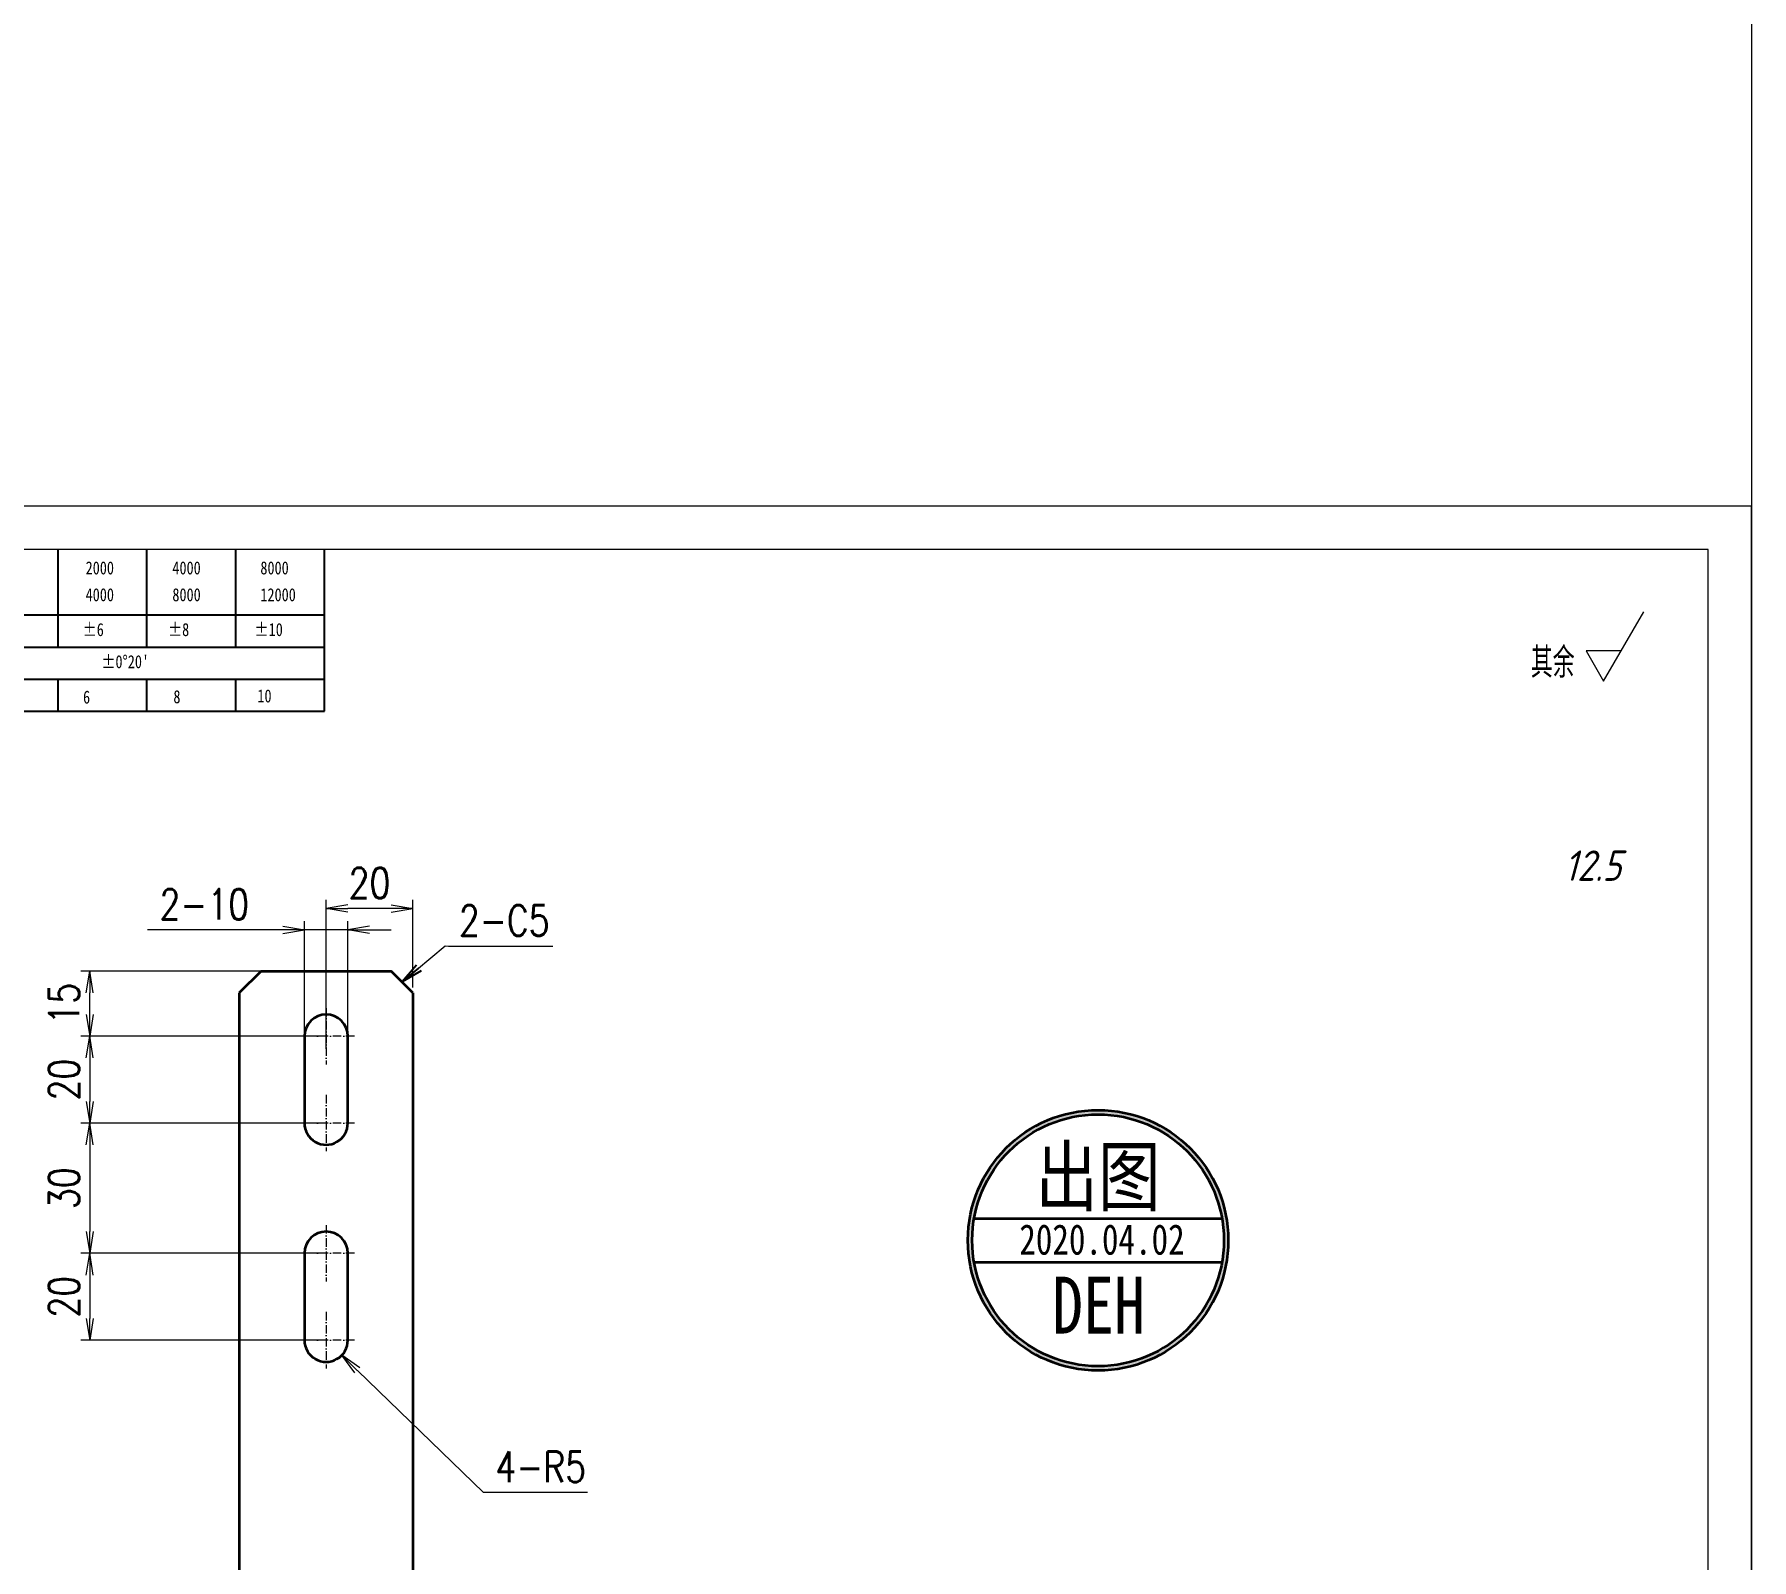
# Model space of a CAD drawing. Header units: millimetres. Extents: x 1333 to 190452, y -42879 to -5704.
# Drawn here: x 180240.6 to 180636.2, y -22482.7 to -22131.3 of the extents above; entities that cross this region are included whole.
import ezdxf
from ezdxf.enums import TextEntityAlignment as Align

# ---------------------------------------------------------------- set-up
doc = ezdxf.new("R2010")
doc.units = ezdxf.units.MM
doc.header["$LTSCALE"] = 0.5
doc.linetypes.add('DASHDOT', pattern=[18.5, 12, -3, 0.5, -3])
doc.linetypes.add('DOT2', pattern=[0.125, 0, -0.125])
for name, color, linetype, lineweight in [('印章专用-出图', 1, 'Continuous', 80), ('图框', 7, 'Continuous', 18), ('标注线', 3, 'Continuous', 18), ('粗实线', 7, 'Continuous', 35)]:
    doc.layers.add(name, color=color, linetype=linetype, lineweight=lineweight)
doc.layers.add('图\\M+19E79\\M+195B6\\M+18E9A', color=7, linetype='Continuous')
doc.layers.add('打印-禁用', color=7, linetype='Continuous', lineweight=15, plot=False)
doc.styles.add('DIM', font='romans.shx', dxfattribs={"width": 0.8, "bigfont": 'bigfont.shx'})
doc.styles.add('国标', font='simfang.ttf', dxfattribs={"width": 0.8})
doc.styles.add('机械长仿宋', font='gbenor.shx', dxfattribs={"height": 1, "bigfont": 'gbcbig.shx'})
doc.dimstyles.new('DEH 1-2$0', dxfattribs={"dimscale": 2, "dimtxt": 3.5, "dimasz": 2.5, "dimexe": 1, "dimexo": 0.625, "dimgap": 1.2, "dimtad": 1, "dimdsep": 46, "dimtxsty": 'DIM', "dimblk": 'OPEN', "dimcen": 0, "dimclrd": 8, "dimclre": 8, "dimclrt": 2, "dimazin": 2, "dimtfac": 0.5, "dimtmove": 0, "dimatfit": 3, "dimldrblk": 'OPEN', "dimfxl": 0, "dimtolj": 2, "dimlwd": 13, "dimlwe": 13, "dimarcsym": 0})
doc.dimstyles.new('DEH 1-2$4', dxfattribs={"dimscale": 2, "dimtxt": 3.5, "dimasz": 2.5, "dimexe": 1, "dimexo": 0.625, "dimgap": 1.2, "dimtad": 1, "dimtoh": 1, "dimdsep": 46, "dimtxsty": 'DIM', "dimblk": 'OPEN', "dimcen": 0, "dimclrd": 8, "dimclre": 8, "dimclrt": 2, "dimazin": 2, "dimtfac": 0.5, "dimtofl": 0, "dimtmove": 0, "dimatfit": 3, "dimldrblk": 'OPEN', "dimfxl": 0, "dimtolj": 2, "dimlwd": 18, "dimlwe": 18, "dimarcsym": 0})
doc.dimstyles.new('DEH 1-2$7', dxfattribs={"dimscale": 2, "dimtxt": 3.5, "dimasz": 2.5, "dimexe": 1, "dimexo": 0.625, "dimgap": 1.2, "dimtad": 1, "dimdsep": 46, "dimtxsty": 'DIM', "dimblk": 'OPEN', "dimcen": 0, "dimclrd": 8, "dimclre": 8, "dimclrt": 2, "dimazin": 2, "dimtfac": 0.5, "dimtmove": 0, "dimatfit": 3, "dimldrblk": 'OPEN', "dimfxl": 0, "dimtolj": 2, "dimlwd": 13, "dimlwe": 13, "dimarcsym": 0})

# ---------------------------------------------------------------- blocks, each defined once
blk = doc.blocks.new('GZDEH零件A3图框V01版')
at = {"layer": '图\\M+19E79\\M+195B6\\M+18E9A', "color": 9}
for p, q in [((3082.42, -1561.981), (3082.42, -1554.461)), ((3092.642, -1561.981), (3092.642, -1554.461)), ((3102.864, -1561.981), (3102.864, -1554.461)), ((3113.086, -1573.081), (3113.086, -1554.461)), ((2996.086, -1561.981), (3113.086, -1561.981)), ((3082.42, -1565.681), (3082.42, -1561.981)), ((3092.642, -1565.681), (3092.642, -1561.981)), ((3102.864, -1565.681), (3102.864, -1561.981)), ((2996.086, -1565.681), (3113.086, -1565.681)), ((2996.086, -1569.381), (3113.086, -1569.381)), ((3082.42, -1573.081), (3082.42, -1569.481)), ((3092.642, -1573.081), (3092.642, -1569.381)), ((3102.864, -1573.081), (3102.864, -1569.381)), ((2990.09, -1573.081), (3113.086, -1573.081))]:
    blk.add_line(p, q, dxfattribs=at)
at = {"layer": '图框', "linetype": 'Continuous'}
for p, q in [((3272.49, -1554.461), (2882.49, -1554.461)), ((3272.49, -1832.961), (3272.49, -1554.461))]:
    blk.add_line(p, q, dxfattribs=at)
at = {"layer": '打印-禁用', "linetype": 'Continuous'}
for p, q in [((2857.49, -1549.461), (2857.49, -1846.461)), ((3277.49, -1549.461), (2857.49, -1549.461)), ((3277.49, -1846.461), (3277.49, -1549.461))]:
    blk.add_line(p, q, dxfattribs=at)
at = {"layer": '图\\M+19E79\\M+195B6\\M+18E9A', "color": 9, "style": '国标', "width": 0.8}
for s, p in [('2000', (3085.573, -1557.313)), ('4000', (3095.567, -1557.313)), ('8000', (3105.704, -1557.313)), ('4000', (3085.573, -1560.406)), ('8000', (3095.567, -1560.406)), ('12000', (3105.704, -1560.406)), ('±6', (3085.222, -1564.417)), ('±8', (3095.056, -1564.417)), ('±10', (3105.024, -1564.417)), ("±0%%D20'", (3087.376, -1568.117)), ('6', (3085.276, -1572.192)), ('8', (3095.683, -1572.152)), ('10', (3105.361, -1572.06))]:
    blk.add_text(s, height=1.5, dxfattribs=at).set_placement(p)
blk = doc.blocks.new('DEH A3')
at = {"layer": '图框'}
blk.add_blockref('GZDEH零件A3图框V01版', (-2857.49, 1846.461), dxfattribs=at)
blk = doc.blocks.new('FINISHER_TR')
at = {"layer": '标注线'}
for p, q in [((0, 0), (4.62, 8)), ((-2.02, 3.5), (0, 0)), ((2.02, 3.5), (-2.02, 3.5))]:
    blk.add_line(p, q, dxfattribs=at)
at = {"layer": '标注线', "color": 2, "style": '机械长仿宋', "oblique": 15}
blk.add_attdef('0.0', text='', height=3.5, dxfattribs=at).set_placement((2.03, -24.04), align=Align.BOTTOM_RIGHT)
blk = doc.blocks.new('其余12.5')
at = {"layer": '标注线'}
blk.add_blockref('FINISHER_TR', (0, 0), dxfattribs=at).add_auto_attribs({'0.0': '12.5'})
at = {"layer": '标注线', "color": 7, "linetype": 'DOT2', "style": '机械长仿宋'}
blk.add_text('其余', height=3.5, dxfattribs=at).set_placement((-8.38, 0.4))
blk = doc.blocks.new('出图章')
at = {"layer": '印章专用-出图'}
h = blk.add_hatch(color=256, dxfattribs=at)
h.paths.add_polyline_path([(-15, 0, 1), (15, 0, 1)])
h.paths.add_polyline_path([(14.5, 0, -1), (-14.5, 0, -1)], flags=16)
h.paths.add_polyline_path([(-7.31, -12.35), (7.41, -12.35), (7.41, -2.73), (-7.31, -2.73)], flags=8)
at = {"layer": '印章专用-出图', "lineweight": 35}
for p, q in [((-14.28, 2.5), (14.28, 2.5)), ((-14.28, -2.5), (14.28, -2.5))]:
    blk.add_line(p, q, dxfattribs=at)
for radius in [15, 14.5]:
    blk.add_circle((0, 0), radius, dxfattribs=at)
at = {"layer": '印章专用-出图', "color": 4, "style": '国标', "width": 0.8}
blk.add_text('DEH', height=6.562, dxfattribs=at).set_placement((0.05, -10.74), align=Align.CENTER)
at = {"layer": '印章专用-出图', "color": 3, "style": '国标', "width": 0.8}
blk.add_attdef('出图', text='', height=6.6, dxfattribs=at).set_placement((0, 7.35), align=Align.MIDDLE_CENTER)
at = {"layer": '印章专用-出图', "color": 2, "style": '国标', "width": 0.8}
blk.add_attdef('XXXX.XX.XX', text='', height=3.5, dxfattribs=at).set_placement((0.45, 0.1), align=Align.MIDDLE_CENTER)
blk = doc.blocks.new('YZ-CT')
at = {"layer": '印章专用-出图'}
blk.add_blockref('出图章', (0.63, 0), dxfattribs=at).add_auto_attribs({'出图': '出图', 'XXXX.XX.XX': '2020.04.02'})
blk = doc.blocks.new('_Open')
at = {"color": 0, "linetype": 'ByBlock', "lineweight": -2}
for p, q in [((-1, 0.167), (0, 0)), ((-1, -0.167), (0, 0)), ((0, 0), (-1, 0))]:
    blk.add_line(p, q, dxfattribs=at)
blk = doc.blocks.new('*D335')
at = {"layer": 'Defpoints', "color": 0, "transparency": 16777216}
for p in [(180307.8, -22332.69), (180327.8, -22352.09), (180307.8, -22366.24)]:
    blk.add_point(p, dxfattribs=at)
at = {"layer": '标注线', "color": 8, "lineweight": 13, "transparency": 16777216}
for p, q in [((180307.8, -22364.99), (180307.8, -22330.69)), ((180322.8, -22332.69), (180312.8, -22332.69)), ((180327.8, -22350.84), (180327.8, -22330.69))]:
    blk.add_line(p, q, dxfattribs=at)
at = {"layer": '标注线', "color": 8, "lineweight": 13, "transparency": 16777216, "xscale": 5, "yscale": 5, "zscale": 5, "rotation": 180}
blk.add_blockref('_Open', (180307.8, -22332.69), dxfattribs=at)
at = {"layer": '标注线', "color": 8, "lineweight": 13, "transparency": 16777216, "xscale": 5, "yscale": 5, "zscale": 5}
blk.add_blockref('_Open', (180327.8, -22332.69), dxfattribs=at)
at = {"layer": '标注线', "color": 2, "transparency": 16777216, "insert": (180317.8, -22326.79), "char_height": 7, "attachment_point": 5, "style": 'DIM'}
blk.add_mtext('\\A2;20', dxfattribs=at)
blk = doc.blocks.new('*D336')
at = {"layer": 'Defpoints', "color": 0, "transparency": 16777216}
for p in [(180253.32, -22347.09), (180311.09, -22347.09), (180307.8, -22362.09)]:
    blk.add_point(p, dxfattribs=at)
at = {"layer": '标注线', "color": 8, "lineweight": 13, "transparency": 16777216}
for p, q in [((180309.84, -22347.09), (180251.32, -22347.09)), ((180253.32, -22357.09), (180253.32, -22352.09)), ((180306.55, -22362.09), (180251.32, -22362.09))]:
    blk.add_line(p, q, dxfattribs=at)
at = {"layer": '标注线', "color": 8, "lineweight": 13, "transparency": 16777216, "xscale": 5, "yscale": 5, "zscale": 5}
for p, rotation in [((180253.32, -22347.09), 90), ((180253.32, -22362.09), 270)]:
    blk.add_blockref('_Open', p, dxfattribs=dict(at, rotation=rotation))
at = {"layer": '标注线', "color": 2, "transparency": 16777216, "insert": (180247.42, -22354.59), "char_height": 7, "attachment_point": 5, "rotation": 90, "style": 'DIM'}
blk.add_mtext('\\A2;15', dxfattribs=at)
blk = doc.blocks.new('*D337')
at = {"layer": 'Defpoints', "color": 0, "transparency": 16777216}
for p in [(180307.8, -22362.09), (180253.32, -22382.09), (180307.8, -22382.09)]:
    blk.add_point(p, dxfattribs=at)
at = {"layer": '标注线', "color": 8, "lineweight": 13, "transparency": 16777216}
for p, q in [((180306.55, -22362.09), (180251.32, -22362.09)), ((180253.32, -22367.09), (180253.32, -22377.09)), ((180306.55, -22382.09), (180251.32, -22382.09))]:
    blk.add_line(p, q, dxfattribs=at)
at = {"layer": '标注线', "color": 8, "lineweight": 13, "transparency": 16777216, "xscale": 5, "yscale": 5, "zscale": 5}
for p, rotation in [((180253.32, -22362.09), 90), ((180253.32, -22382.09), 270)]:
    blk.add_blockref('_Open', p, dxfattribs=dict(at, rotation=rotation))
at = {"layer": '标注线', "color": 2, "transparency": 16777216, "insert": (180247.42, -22372.09), "char_height": 7, "attachment_point": 5, "rotation": 90, "style": 'DIM'}
blk.add_mtext('\\A2;20', dxfattribs=at)
blk = doc.blocks.new('*D338')
at = {"layer": 'Defpoints', "color": 0, "transparency": 16777216}
for p in [(180307.8, -22382.09), (180253.32, -22412.09), (180307.8, -22412.09)]:
    blk.add_point(p, dxfattribs=at)
at = {"layer": '标注线', "color": 8, "lineweight": 13, "transparency": 16777216}
for p, q in [((180306.55, -22382.09), (180251.32, -22382.09)), ((180253.32, -22387.09), (180253.32, -22407.09)), ((180306.55, -22412.09), (180251.32, -22412.09))]:
    blk.add_line(p, q, dxfattribs=at)
at = {"layer": '标注线', "color": 8, "lineweight": 13, "transparency": 16777216, "xscale": 5, "yscale": 5, "zscale": 5}
for p, rotation in [((180253.32, -22382.09), 90), ((180253.32, -22412.09), 270)]:
    blk.add_blockref('_Open', p, dxfattribs=dict(at, rotation=rotation))
at = {"layer": '标注线', "color": 2, "transparency": 16777216, "insert": (180247.42, -22397.09), "char_height": 7, "attachment_point": 5, "rotation": 90, "style": 'DIM'}
blk.add_mtext('\\A2;30', dxfattribs=at)
blk = doc.blocks.new('*D339')
at = {"layer": 'Defpoints', "color": 0, "transparency": 16777216}
for p in [(180307.8, -22412.09), (180253.32, -22432.09), (180307.8, -22432.09)]:
    blk.add_point(p, dxfattribs=at)
at = {"layer": '标注线', "color": 8, "lineweight": 13, "transparency": 16777216}
for p, q in [((180306.55, -22412.09), (180251.32, -22412.09)), ((180253.32, -22417.09), (180253.32, -22427.09)), ((180306.55, -22432.09), (180251.32, -22432.09))]:
    blk.add_line(p, q, dxfattribs=at)
at = {"layer": '标注线', "color": 8, "lineweight": 13, "transparency": 16777216, "xscale": 5, "yscale": 5, "zscale": 5}
for p, rotation in [((180253.32, -22412.09), 90), ((180253.32, -22432.09), 270)]:
    blk.add_blockref('_Open', p, dxfattribs=dict(at, rotation=rotation))
at = {"layer": '标注线', "color": 2, "transparency": 16777216, "insert": (180247.42, -22422.09), "char_height": 7, "attachment_point": 5, "rotation": 90, "style": 'DIM'}
blk.add_mtext('\\A2;20', dxfattribs=at)
blk = doc.blocks.new('*D340')
at = {"layer": 'Defpoints', "color": 0, "transparency": 16777216}
for p in [(180307.8, -22432.09), (180311.39, -22435.57)]:
    blk.add_point(p, dxfattribs=at)
at = {"layer": '标注线', "color": 8, "lineweight": 18, "transparency": 16777216}
for p, q in [((180344.05, -22467.17), (180314.99, -22439.05)), ((180368.05, -22467.17), (180344.05, -22467.17))]:
    blk.add_line(p, q, dxfattribs=at)
at = {"layer": '标注线', "color": 8, "lineweight": 18, "transparency": 16777216, "xscale": 5, "yscale": 5, "zscale": 5, "rotation": 135.939964556883}
blk.add_blockref('_Open', (180311.39, -22435.57), dxfattribs=at)
at = {"layer": '标注线', "color": 2, "transparency": 16777216, "insert": (180357.25, -22461.27), "char_height": 7, "attachment_point": 5, "style": 'DIM'}
blk.add_mtext('\\A2;{\\Fromans,bigfont|c134;4-}R5', dxfattribs=at)
blk = doc.blocks.new('*D341')
at = {"layer": 'Defpoints', "color": 0, "transparency": 16777216}
for p in [(180302.8, -22337.59), (180302.8, -22372.4), (180312.8, -22376.81)]:
    blk.add_point(p, dxfattribs=at)
at = {"layer": '标注线', "color": 8, "lineweight": 13, "transparency": 16777216}
for p, q in [((180297.8, -22337.59), (180266.67, -22337.59)), ((180302.8, -22371.15), (180302.8, -22335.59)), ((180312.8, -22337.59), (180302.8, -22337.59)), ((180312.8, -22375.56), (180312.8, -22335.59)), ((180317.8, -22337.59), (180322.8, -22337.59))]:
    blk.add_line(p, q, dxfattribs=at)
at = {"layer": '标注线', "color": 8, "lineweight": 13, "transparency": 16777216, "xscale": 5, "yscale": 5, "zscale": 5}
blk.add_blockref('_Open', (180302.8, -22337.59), dxfattribs=at)
at = {"layer": '标注线', "color": 8, "lineweight": 13, "transparency": 16777216, "xscale": 5, "yscale": 5, "zscale": 5, "rotation": 180}
blk.add_blockref('_Open', (180312.8, -22337.59), dxfattribs=at)
at = {"layer": '标注线', "color": 2, "transparency": 16777216, "insert": (180279.73, -22331.69), "char_height": 7, "attachment_point": 5, "style": 'DIM'}
blk.add_mtext('\\A2;{\\Fromans,bigfont|c134;2-}10', dxfattribs=at)

msp = doc.modelspace()

# ---------------------------------------------------------------- linework, layer by layer
at = {"color": 2, "linetype": 'DASHDOT', "lineweight": 13, "ltscale": 0.325}
for p, q in [((180307.801, -22355.593), (180307.801, -22368.593)), ((180314.301, -22362.093), (180301.301, -22362.093)), ((180307.801, -22375.593), (180307.801, -22388.593)), ((180314.301, -22382.093), (180301.301, -22382.093)), ((180307.801, -22405.593), (180307.801, -22418.593)), ((180314.301, -22412.093), (180301.301, -22412.093)), ((180307.801, -22425.593), (180307.801, -22438.593)), ((180314.301, -22432.093), (180301.301, -22432.093))]:
    msp.add_line(p, q, dxfattribs=at)
at = {"color": 7, "lineweight": 35}
for p, q in [((180302.801, -22362.093), (180302.801, -22382.093)), ((180312.801, -22382.093), (180312.801, -22362.093)), ((180302.801, -22412.093), (180302.801, -22432.093)), ((180312.801, -22432.093), (180312.801, -22412.093))]:
    msp.add_line(p, q, dxfattribs=at)
for centre, start, end in [((180307.801, -22362.093), 0, 179.99999), ((180307.801, -22382.093), 179.99999, 0), ((180307.801, -22412.093), 0, 179.99999), ((180307.801, -22432.093), 179.99999, 0)]:
    msp.add_arc(centre, 5, start, end, dxfattribs=at)
at = {"layer": '粗实线', "ltscale": 0.176777}
for p, q in [((180292.801, -22347.093), (180287.801, -22352.093)), ((180292.801, -22347.093), (180287.801, -22352.093)), ((180327.801, -22352.093), (180322.801, -22347.093)), ((180327.801, -22352.093), (180322.801, -22347.093))]:
    msp.add_line(p, q, dxfattribs=at)
at = {"layer": '粗实线'}
for p, q in [((180292.801, -22347.093), (180322.801, -22347.093)), ((180292.801, -22347.093), (180322.801, -22347.093)), ((180287.801, -22352.093), (180287.801, -22616.093)), ((180327.801, -22352.093), (180327.801, -22616.093))]:
    msp.add_line(p, q, dxfattribs=at)

# ---------------------------------------------------------------- block references
at = {"layer": '印章专用-出图', "xscale": 2, "yscale": 2, "zscale": 2}
msp.add_blockref('YZ-CT', (180484.383, -22409.096), dxfattribs=at)
at = {"layer": '图框'}
for p, xscale, yscale, zscale in [((180636.223, -22833.998), 4, 4, 4), ((179796.223, -22833.998), 2, 2, 2)]:
    msp.add_blockref('DEH A3', p, dxfattribs=dict(at, xscale=xscale, yscale=yscale, zscale=zscale))
at = {"layer": '标注线', "xscale": 2, "yscale": 2, "zscale": 2}
msp.add_blockref('其余12.5', (180602.11, -22280.313), dxfattribs=at)

# ---------------------------------------------------------------- texts
at = {"layer": '标注线', "color": 2, "insert": (180338.401, -22338.926), "char_height": 7, "width": 15.1608, "attachment_point": 7, "style": 'DIM'}
msp.add_mtext('\\A2;2-C5', dxfattribs=at)

# ---------------------------------------------------------------- dimensions: what is measured, and where the dimension line sits
at = {"layer": '标注线'}
dim = msp.add_linear_dim(base=(180307.801, -22332.686), p1=(180327.801, -22352.093), p2=(180307.801, -22366.243), dimstyle='DEH 1-2$0', dxfattribs=at)
dim.commit()
dim.dimension.update_dxf_attribs({"geometry": '*D335', "text_midpoint": (180317.801, -22326.786)})
dim = msp.add_linear_dim(base=(180302.801, -22337.588), p1=(180312.801, -22376.811), p2=(180302.801, -22372.404), text='{\\Fromans,bigfont|c134;2-}<>', dimstyle='DEH 1-2$0', dxfattribs=at)
dim.commit()
dim.dimension.update_dxf_attribs({"geometry": '*D341', "text_midpoint": (180279.734, -22331.688)})
for base, p1, p2, picture, middle in [((180253.323, -22347.093), (180307.801, -22362.093), (180311.087, -22347.093), '*D336', (180247.423, -22354.593)), ((180253.323, -22382.093), (180307.801, -22362.093), (180307.801, -22382.093), '*D337', (180247.423, -22372.093)), ((180253.323, -22412.093), (180307.801, -22382.093), (180307.801, -22412.093), '*D338', (180247.423, -22397.093)), ((180253.323, -22432.093), (180307.801, -22412.093), (180307.801, -22432.093), '*D339', (180247.423, -22422.093))]:
    dim = msp.add_linear_dim(base=base, p1=p1, p2=p2, angle=90, dimstyle='DEH 1-2$0', dxfattribs=at)
    dim.commit()
    dim.dimension.update_dxf_attribs({"geometry": picture, "text_midpoint": middle})
dim = msp.add_radius_dim(center=(180307.801, -22432.093), mpoint=(180311.394, -22435.57), text='{\\Fromans,bigfont|c134;4-}<>', dimstyle='DEH 1-2$4', dxfattribs=at)
dim.commit()
dim.dimension.update_dxf_attribs({"geometry": '*D340', "text_midpoint": (180357.248, -22467.17), "dimtype": 164})

# ---------------------------------------------------------------- leaders
at = {"layer": '标注线', "annotation_type": 0, "has_hookline": 1, "hookline_direction": 0, "text_width": 21.6}
msp.add_leader([(180325.301, -22349.593), (180335.239, -22341.278), (180336.001, -22341.326)], dimstyle='DEH 1-2$7', override={"dimgap": 1.2, "dimtad": 1}, dxfattribs=at)

doc.saveas('drawing.dxf')
